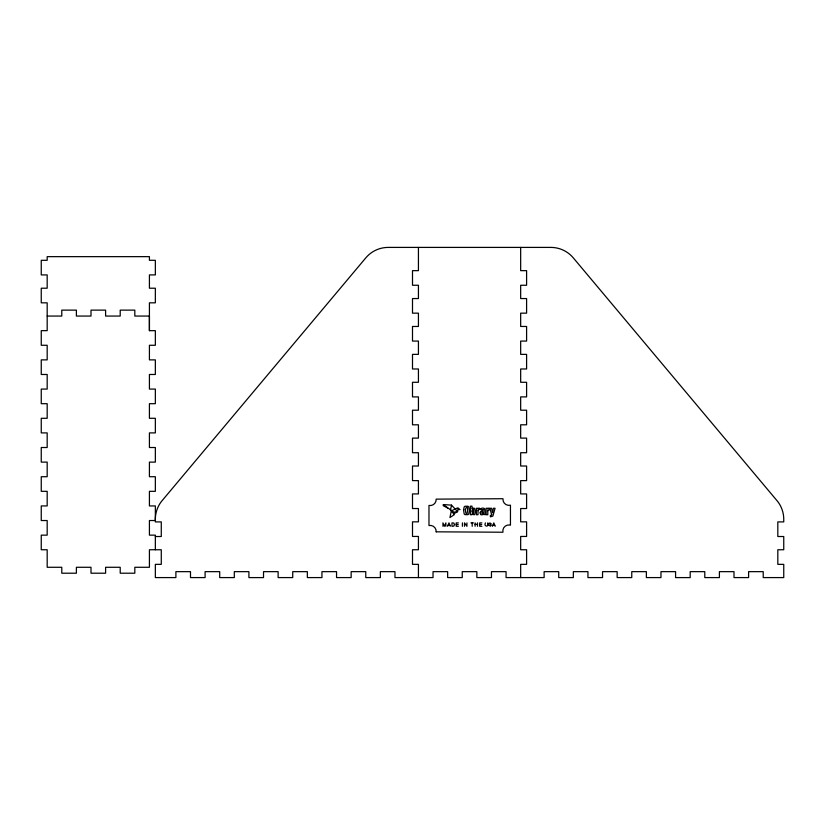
<?xml version="1.0" encoding="UTF-8"?>
<svg xmlns="http://www.w3.org/2000/svg" width="825" height="825" viewBox="0 0 825 825"><rect width="100%" height="100%" fill="white"/><g stroke="black" fill="none" stroke-linecap="round" stroke-linejoin="round"><path stroke-width="1.24" d="M155.347 549.749L155.347 535.147L149.418 535.147L149.418 520.534L155.347 520.534L155.347 505.931L149.418 505.931L149.418 491.329L155.347 491.329L155.347 476.716L149.418 476.716L149.418 462.113L155.347 462.113L155.347 447.511L149.418 447.511L149.418 432.898L155.347 432.898L155.347 418.296L149.418 418.296L149.418 403.693L155.347 403.693L155.347 389.08L149.418 389.08L149.418 374.478L155.347 374.478L155.347 359.875L149.418 359.875L149.418 345.273L155.347 345.273L155.347 330.66L149.418 330.66L149.418 316.058L134.815 316.058L134.815 310.128L120.213 310.128L120.213 316.058L105.6 316.058L105.6 310.128L90.997 310.128L90.997 316.058L76.395 316.058L76.395 310.128L61.782 310.128L61.782 316.058L47.18 316.058M487.781 525.422L487.802 522.875C489.968 527.175 483.244 527.175 485.409 522.875M488.936 525.257C494 528.773 486.461 520.596 491.226 523.731M450.46 510.201L451.502 505.127L443.19 504.57L453.915 512.191L457.493 511.51L451.502 505.127M451.306 510.953L449.945 517.533L454.317 514.645L451.306 510.953L457.514 507.901L460.01 509.603L458.195 509.272L457.545 511.809L453.626 513.789M458.195 509.272L458.504 508.21M447.604 526.288L448.955 522.885L450.306 526.288M492.463 526.288L493.814 522.885L495.165 526.288M444.397 505.508L443.128 505.508L447.758 508.118M458.391 522.906L456.194 522.906L456.194 526.288L458.391 526.288M470.982 522.885L473.437 522.885M481.893 522.906L479.696 522.906L479.696 526.288L481.893 526.288M475.087 524.401L477.489 524.401M456.194 524.545L458.205 524.545M479.696 524.545L481.707 524.545M448.027 525.216L449.883 525.216M492.886 525.216L494.742 525.216M155.347 536.518L161.277 536.518L161.277 521.905L155.347 521.905L155.368 518.172A29.215 29.215 0 0 1 161.473 501.414L365.826 257.843A29.215 29.215 0 0 1 388.204 247.407L550.894 247.407A29.215 29.215 0 0 1 573.272 257.843L777.624 501.414A29.215 29.215 0 0 1 783.729 518.172L783.75 521.905L777.82 521.905L777.82 536.518L783.75 536.518L783.75 549.749L777.82 549.749L777.82 564.352L783.75 564.352L783.75 577.583L763.218 577.583L763.218 571.653L748.605 571.653L748.605 577.583L734.002 577.583L734.002 571.653L719.4 571.653L719.4 577.583L704.787 577.583L704.787 571.653L690.185 571.653L690.185 577.593L675.582 577.593L675.582 571.653L660.969 571.653L660.969 577.583L646.367 577.583L646.367 571.653L631.764 571.653L631.764 577.583L617.152 577.583L617.152 571.653L602.549 571.653L602.549 577.583L587.947 577.583L587.947 571.653L573.344 571.653L573.344 577.583L558.731 577.583L558.731 571.653L544.129 571.653L544.129 577.583L506.065 577.583L506.065 571.653L491.463 571.653L491.463 577.583L476.85 577.583L476.85 571.653L462.248 571.653L462.248 577.583L447.645 577.583L447.645 571.653L433.032 571.653L433.032 577.583L394.969 577.583L394.969 571.653L380.366 571.653L380.366 577.583L365.764 577.583L365.764 571.653L351.151 571.653L351.151 577.583L336.548 577.583L336.548 571.653L321.946 571.653L321.946 577.583L307.343 577.583L307.343 571.653L292.731 571.653L292.731 577.583L278.128 577.583L278.128 571.653L263.526 571.653L263.526 577.593L248.913 577.593L248.913 571.653L234.31 571.653L234.31 577.583L219.708 577.583L219.708 571.653L205.095 571.653L205.095 577.583L190.493 577.583L190.493 571.653L175.89 571.653L175.89 577.583L155.347 577.583L155.347 564.352L161.277 564.352L161.277 549.749L149.418 549.749L149.418 567.28L134.815 567.28L134.815 573.21L120.213 573.21L120.213 567.28L105.6 567.28L105.6 573.21L90.997 573.21L90.997 567.28L76.395 567.28L76.395 573.21L61.782 573.21L61.782 567.28L47.18 567.28L47.18 549.749L41.25 549.749L41.25 535.147L47.18 535.147L47.18 520.534L41.25 520.534L41.25 505.931L47.18 505.931L47.18 491.329L41.25 491.329L41.25 476.716L47.18 476.716L47.18 462.113L41.25 462.113L41.25 447.511L47.18 447.511L47.18 432.898L41.25 432.898L41.25 418.296L47.18 418.296L47.18 403.693L41.25 403.693L41.25 389.08L47.18 389.08L47.18 374.478L41.25 374.478L41.25 359.875L47.18 359.875L47.18 345.273L41.25 345.273L41.25 330.66L47.18 330.66L47.18 302.827L41.25 302.827L41.25 288.214L47.18 288.214L47.18 274.911L41.25 274.911L41.25 260.308L47.18 260.308L47.18 256.647L149.418 256.647L149.418 260.308L155.347 260.308L155.347 274.911L149.418 274.911L149.418 288.214L155.347 288.214L155.347 302.827L149.418 302.827L149.418 330.66M490.7 524.628L491.287 525.174M520.668 247.407L520.668 270.652L526.597 270.652L526.597 285.254L520.668 285.254L520.668 298.557L526.597 298.557L526.597 313.16L520.668 313.16L520.668 326.463L526.597 326.463L526.597 341.076L520.668 341.076L520.668 354.379L526.597 354.379L526.597 368.981L520.668 368.981L520.668 382.284L526.597 382.284L526.597 396.897L520.668 396.897L520.668 410.2L526.597 410.2L526.597 424.803L520.668 424.803L520.668 438.106L526.597 438.106L526.597 452.719L520.668 452.719L520.668 466.022L526.597 466.022L526.597 480.624L520.668 480.624L520.668 493.927L526.597 493.927L526.597 508.53L520.668 508.53L520.668 521.843L526.597 521.843L526.597 536.446L520.668 536.446L520.668 549.749L526.597 549.749L526.597 564.352L520.668 564.352L520.668 577.583M477.489 522.885L477.489 526.288M475.087 522.885L475.087 526.288M472.199 522.885L472.199 526.288M466.919 522.885L466.919 526.288L464.496 522.885L464.496 526.288M462.412 522.885L462.412 526.288M445.882 526.288L445.882 522.885L444.417 526.288L442.953 522.885L442.953 526.288M418.43 247.407L418.43 270.652L412.5 270.652L412.5 285.254L418.43 285.254L418.43 298.557L412.5 298.557L412.5 313.16L418.43 313.16L418.43 326.463L412.5 326.463L412.5 341.076L418.43 341.076L418.43 354.379L412.5 354.379L412.5 368.981L418.43 368.981L418.43 382.284L412.5 382.284L412.5 396.897L418.43 396.897L418.43 410.2L412.5 410.2L412.5 424.803L418.43 424.803L418.43 438.106L412.5 438.106L412.5 452.719L418.43 452.719L418.43 466.022L412.5 466.022L412.5 480.624L418.43 480.624L418.43 493.927L412.5 493.927L412.5 508.53L418.43 508.53L418.43 521.843L412.5 521.843L412.5 536.446L418.43 536.446L418.43 549.749L412.5 549.749L412.5 564.352L418.43 564.352L418.43 577.583M463.537 509.963L464.186 513.934A2.073 2.073 0 0 0 465.052 514.645L467.847 514.645A2.083 2.083 0 0 0 468.724 513.934L469.373 510.448L468.713 506.952A2.083 2.083 0 0 0 467.847 506.241L465.052 506.241A2.073 2.073 0 0 0 464.186 506.952L463.537 509.963M465.269 509.644C467.187 523.679 469.198 499.352 465.269 509.644M472.013 511.005C473.416 520.266 474.87 504.065 472.013 511.005M475.406 511.5L474.643 514.46A1.464 1.464 0 0 1 474.107 514.79L471.952 514.047L471.931 514.728L470.343 514.728L470.343 506.158L472.003 506.158L472.003 508.87L472.457 508.396A1.403 1.403 0 0 1 472.983 508.148L474.107 508.21A1.464 1.464 0 0 1 474.643 508.54L475.406 511.5M480.14 512.83L480.583 514.429A1.33 1.33 0 0 0 481.13 514.8C483.202 514.986 483.202 513.841 485.162 514.728A1.98 1.98 0 0 1 484.997 514.192L484.729 508.942A1.289 1.289 0 0 0 484.388 508.53L483.275 508.138A5.476 5.476 0 0 0 482.377 508.107L481.006 508.54A1.557 1.557 0 0 0 480.614 508.973C479.005 510.943 488.08 507.849 480.635 511.593A1.403 1.403 0 0 0 480.356 511.964L480.14 512.83M454.482 524.535L453.853 526.113L451.966 526.288L451.966 522.885L453.863 523.04L454.482 524.535M478.015 510.696L478.005 514.728L476.355 514.728L476.355 508.272L477.943 508.272L477.943 509.138L478.572 508.386A1.413 1.413 0 0 1 479.201 508.118C481.46 509.499 478.263 509.283 478.015 510.696M487.802 510.696L487.792 514.728L486.131 514.728L486.131 508.272L487.719 508.272L487.719 509.138L488.359 508.386A1.423 1.423 0 0 1 488.988 508.118L489.534 509.706L487.802 510.696M483.368 512.779L482.862 513.645A1.124 1.124 0 0 1 482.347 513.769C480.119 513.006 484.265 510.005 483.368 512.779M436.167 531.826L502.951 532.228A6.012 6.012 0 0 1 509.654 525.009A5.806 5.806 0 0 1 510.448 525.185L510.448 505.189A6.012 6.012 0 0 1 502.972 498.723L436.167 499.135A6.022 6.022 0 0 1 428.979 505.447L428.979 525.525A6.033 6.033 0 0 1 436.188 531.826M491.669 514.728L490.349 515.604L490.349 516.842L492.876 516.089L495.072 508.272L493.412 508.272L492.546 512.737L491.587 508.272L489.854 508.272L491.669 514.728"/></g></svg>
